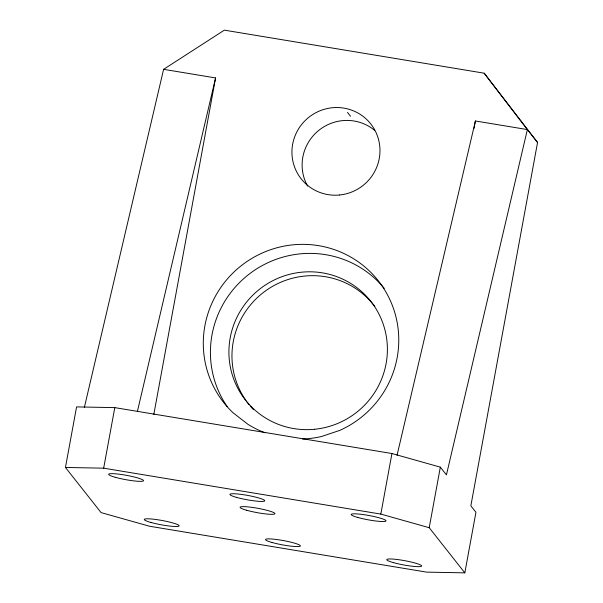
<?xml version="1.0" encoding="UTF-8"?>
<svg xmlns="http://www.w3.org/2000/svg" width="603" height="603" viewBox="0 0 603 603"><rect width="100%" height="100%" fill="white"/><g stroke="black" fill="none" stroke-linecap="round" stroke-linejoin="round"><path stroke-width="0.9" d="M484.171 73.189L537.544 142.481L470.853 505.842L475.94 512.286L464.83 572.85L426.607 572.126L149.461 526.223L101.07 512.595L65.456 467.453L76.573 406.897L114.789 407.62L391.935 453.524L440.333 467.144L446.439 474.885L527.369 129.585L484.171 73.189L224.346 30.15L163.609 69.33L84.39 407.304M65.456 467.453L103.671 468.177L114.789 407.62M153.81 414.487L215.573 77.938L163.609 69.33M464.83 572.85L429.215 527.708L380.825 514.088L391.935 453.524M474.048 128.371L475.405 120.977L527.369 129.585L537.544 142.481M429.215 527.708L440.333 467.144M137.431 411.336L215.573 77.938M397.045 455.288L475.405 120.977M103.671 468.177L380.825 514.088M347.501 112.414L350.554 116.289M253.456 409.618A79.777 78.39 -38.3 0 1 250.411 406.249M249.25 404.854A79.777 78.39 -38.3 0 1 247.034 401.99M245.979 400.52A79.777 78.39 -38.3 0 1 265.071 291.211A79.777 78.39 -38.3 0 1 374.832 306.482M227.195 406.633A98.387 96.684 -38.3 0 1 250.034 273.461A98.387 96.684 -38.3 0 1 384.224 288.332M302.502 438.992A98.387 96.684 -38.3 0 0 321.535 436.512L339.783 430.391A98.387 96.684 -38.3 0 0 384.933 290.352A98.387 96.684 -38.3 0 0 240.371 266.405A98.387 96.684 -38.3 0 0 232.962 412.701L247.954 424.324A98.387 96.684 -38.3 0 0 264.988 432.773M307.575 186.071A44.321 43.552 -38.3 0 1 318.294 130.776A44.321 43.552 -38.3 0 1 374.667 130.391M314.525 429.276A79.777 78.39 -38.3 0 0 373.378 304.801A79.777 78.39 -38.3 0 0 236.557 318.105A79.777 78.39 -38.3 0 0 314.525 429.276M246.702 510.274A17.728 2.193 10.4 0 0 274.772 513.922A17.728 2.193 10.4 0 0 251.059 507.244A17.728 2.193 10.4 0 0 246.702 510.274M236.527 497.377A17.728 2.193 10.4 0 0 264.596 501.018A17.728 2.193 10.4 0 0 240.883 494.347A17.728 2.193 10.4 0 0 236.527 497.377M150.886 522.439A17.728 2.193 10.4 0 0 178.955 526.08A17.728 2.193 10.4 0 0 155.242 519.409A17.728 2.193 10.4 0 0 150.886 522.439M393.39 562.607A17.728 2.193 10.4 0 0 421.459 566.247A17.728 2.193 10.4 0 0 397.754 559.576A17.728 2.193 10.4 0 0 393.39 562.607M357.783 517.457A17.728 2.193 10.4 0 0 385.845 521.105A17.728 2.193 10.4 0 0 362.139 514.434A17.728 2.193 10.4 0 0 357.783 517.457M115.271 477.29A17.728 2.193 10.4 0 0 143.341 480.938A17.728 2.193 10.4 0 0 119.635 474.26A17.728 2.193 10.4 0 0 115.271 477.29M272.141 542.519A17.728 2.193 10.4 0 0 300.204 546.16A17.728 2.193 10.4 0 0 276.498 539.489A17.728 2.193 10.4 0 0 272.141 542.519M339.504 195.003A44.321 43.552 -38.3 0 0 372.194 125.854A44.321 43.552 -38.3 0 0 296.186 133.24A44.321 43.552 -38.3 0 0 339.504 195.003"/></g></svg>
